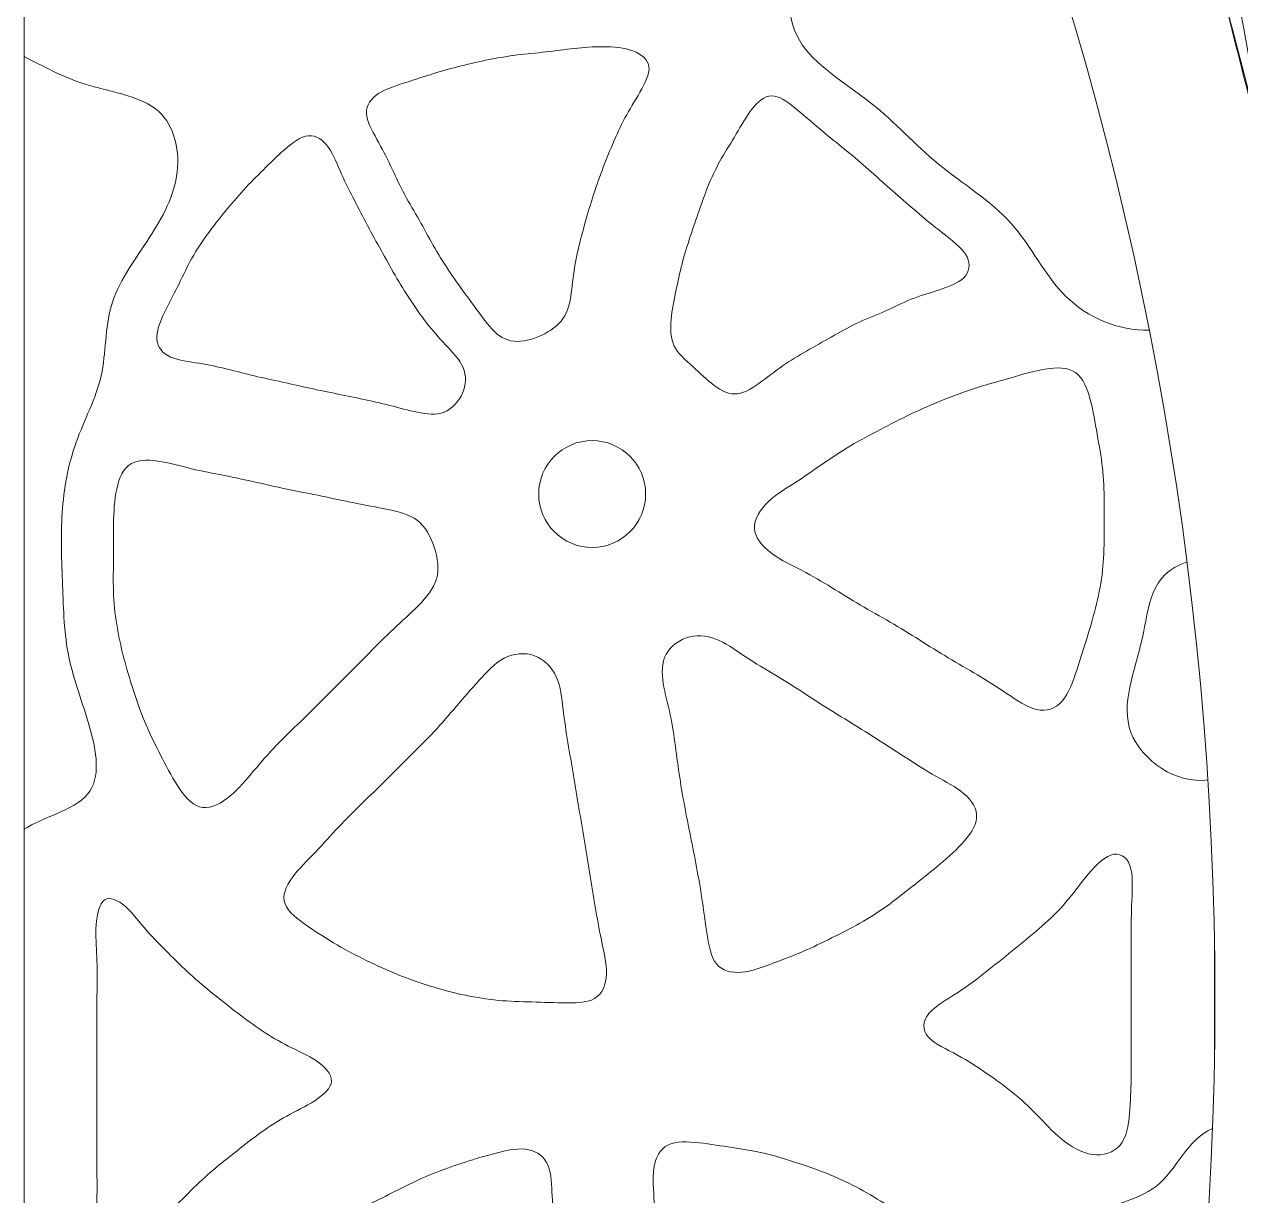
# Model space of a CAD drawing. Header units: inches. Extents: x 36 to 79.2, y 17.3 to 55.9.
# Drawn here: x 36.25 to 43.84, y 31.97 to 39.29 of the extents above; entities that cross this region are included whole.
import ezdxf

# ---------------------------------------------------------------- set-up
doc = ezdxf.new("R2010")
doc.units = ezdxf.units.IN
for name, color, linetype, lineweight in [('01_ORIGINAL_CAD', 7, 'CONTINUOUS', 20), ('04_APPROVED_PERIMETER', 7, 'CONTINUOUS', 15), ('10_EXTENSION_MASSES', 7, 'CONTINUOUS', 15), ('11_NODAL_COURTS', 7, 'CONTINUOUS', 15), ('15_NEIGHBOURHOOD_CIRCULATION', 7, 'CONTINUOUS', 13)]:
    doc.layers.add(name, color=color, linetype=linetype, lineweight=lineweight)

msp = doc.modelspace()

# ---------------------------------------------------------------- linework, layer by layer
at = {"layer": '01_ORIGINAL_CAD'}
msp.add_line((36.2477, 17.9065), (36.2477, 55.9005), dxfattribs=at)
msp.add_lwpolyline([(44.2832, 37.0838, 0.090917), (40.9305, 45.9685, -0.652582), (40.9305, 49.0108, -0.158741), (45.0035, 48.4251, -0.098355), (47.824, 46.2028), (47.7547, 46.078)], format="xyb", dxfattribs=at)
msp.add_arc((22.064, 33.1953), 21.6191, 354.05829, 36.03187, dxfattribs=at)
at = {"layer": '04_APPROVED_PERIMETER'}
msp.add_open_spline([(45.0928, 36.267), (45.0265, 36.2437), (44.9065, 36.2278), (44.8182, 36.2563), (44.7299, 36.2848), (44.6731, 36.3576), (44.616, 36.4321), (44.5588, 36.5067), (44.5012, 36.5831), (44.455, 36.6646), (44.4087, 36.7461), (44.3738, 36.8327), (44.3422, 36.9211), (44.3105, 37.0094), (44.282, 37.0993), (44.2602, 37.1908), (44.2385, 37.2822), (44.2234, 37.375), (44.2055, 37.4673), (44.1876, 37.5596), (44.1668, 37.6514), (44.1475, 37.7434), (44.1281, 37.8354), (44.1102, 37.9277), (44.0917, 38.0199), (44.0732, 38.1121), (44.0541, 38.2042), (44.0325, 38.2957), (44.0109, 38.3871), (43.9868, 38.478), (43.9635, 38.5691), (43.9403, 38.6603), (43.9178, 38.7516), (43.8948, 38.8427), (43.8717, 38.9339), (43.8481, 39.0248), (43.8253, 39.1161), (43.8025, 39.2073), (43.7805, 39.2989), (43.7557, 39.3895), (43.7309, 39.4801), (43.7033, 39.5698), (43.6753, 39.6597), (43.6474, 39.7495), (43.6191, 39.8396), (43.5921, 39.9295), (43.5651, 40.0194), (43.5394, 40.1092), (43.5112, 40.1991), (43.483, 40.2891), (43.4524, 40.3793), (43.4254, 40.469), (43.3983, 40.5587), (43.3749, 40.6478), (43.3668, 40.7407), (43.3588, 40.8335), (43.3662, 40.9301), (43.3812, 41.0231), (43.3961, 41.1161), (43.4186, 41.2055), (43.4415, 41.2962), (43.4644, 41.3868), (43.4876, 41.4787), (43.5216, 41.5669), (43.5555, 41.655), (43.6001, 41.7394), (43.6436, 41.8211), (43.6871, 41.9027), (43.7296, 41.9816), (43.7792, 42.0642), (43.8287, 42.1468), (43.8853, 42.2331), (43.9286, 42.3145), (43.9719, 42.3958), (44.0019, 42.4722), (43.9527, 42.5209), (43.9034, 42.5695), (43.7749, 42.5905), (43.6776, 42.6232), (43.5803, 42.6558), (43.5141, 42.7002), (43.4348, 42.744), (43.3556, 42.7878), (43.2632, 42.8311), (43.1805, 42.8791), (43.0979, 42.9272), (43.0249, 42.98), (42.9522, 43.038), (42.8795, 43.0961), (42.8071, 43.1592), (42.7346, 43.2199), (42.662, 43.2806), (42.5892, 43.3387), (42.5165, 43.3978), (42.4437, 43.4569), (42.371, 43.517), (42.3065, 43.585), (42.2419, 43.653), (42.1855, 43.7289), (42.1309, 43.8055), (42.0764, 43.8821), (42.0238, 43.9593), (41.9784, 44.0413), (41.933, 44.1233), (41.8948, 44.2101), (41.8527, 44.2943), (41.8107, 44.3786), (41.7648, 44.4603), (41.7216, 44.5437), (41.6783, 44.6272), (41.6377, 44.7124), (41.5945, 44.7958), (41.5512, 44.8793), (41.5054, 44.9609), (41.4594, 45.0431), (41.4134, 45.1252), (41.3673, 45.2078), (41.32, 45.2888), (41.2727, 45.3698), (41.2242, 45.4493), (41.1784, 45.5318), (41.1326, 45.6144), (41.0896, 45.7), (41.0422, 45.7809), (40.9949, 45.8617), (40.9432, 45.9378), (40.8734, 45.9957), (40.8037, 46.0536), (40.7158, 46.0934), (40.6369, 46.146), (40.5581, 46.1986), (40.4881, 46.264), (40.4239, 46.332), (40.3598, 46.4001), (40.3014, 46.4708), (40.2468, 46.5468), (40.1923, 46.6228), (40.1416, 46.7042), (40.0995, 46.7885), (40.0573, 46.8728), (40.0238, 46.9602), (40.003, 47.0509), (39.9821, 47.1416), (39.974, 47.2358), (39.9621, 47.3299), (39.9502, 47.4241), (39.9346, 47.5183), (39.9414, 47.6105), (39.9482, 47.7028), (39.9773, 47.7931), (40.0014, 47.8851), (40.0256, 47.9771), (40.0448, 48.0707), (40.0845, 48.1542), (40.1241, 48.2377), (40.1842, 48.311), (40.2482, 48.3804), (40.3122, 48.4498), (40.3802, 48.5154), (40.4517, 48.5759), (40.5232, 48.6364), (40.5983, 48.6918), (40.6774, 48.7422), (40.7565, 48.7927), (40.8397, 48.8381), (40.9262, 48.8745), (41.0127, 48.9108), (41.1025, 48.9382), (41.1929, 48.9633), (41.2833, 48.9885), (41.3743, 49.0115), (41.4667, 49.0289), (41.5591, 49.0463), (41.6528, 49.0581), (41.746, 49.0697), (41.8393, 49.0813), (41.9321, 49.0927), (42.0258, 49.0967), (42.1196, 49.1008), (42.2143, 49.0975), (42.3084, 49.0954), (42.4025, 49.0932), (42.4959, 49.0923), (42.5892, 49.083), (42.6825, 49.0737), (42.7756, 49.0561), (42.8686, 49.0408), (42.9615, 49.0256), (43.0541, 49.0127), (43.1475, 49.0011), (43.2408, 48.9894), (43.3348, 48.9791), (43.4271, 48.962), (43.5194, 48.945), (43.6101, 48.9213), (43.7001, 48.8945), (43.7901, 48.8677), (43.8794, 48.838), (43.9691, 48.8094), (44.0588, 48.7808), (44.1489, 48.7534), (44.2389, 48.7266), (44.3289, 48.6999), (44.4188, 48.6739), (44.5072, 48.6413), (44.5955, 48.6086), (44.6823, 48.5694), (44.7675, 48.5309), (44.8528, 48.4924), (44.9365, 48.4546), (45.0211, 48.4117), (45.1056, 48.3688), (45.191, 48.3207), (45.2688, 48.2711), (45.3466, 48.2215), (45.4169, 48.1704), (45.5058, 48.1264), (45.5947, 48.0823), (45.7022, 48.0453), (45.7379, 47.9752), (45.7735, 47.9052), (45.7373, 47.8021), (45.7364, 47.7065), (45.7354, 47.611), (45.7698, 47.523), (45.8202, 47.4449), (45.8706, 47.3668), (45.9369, 47.2987), (46.0042, 47.2321), (46.0714, 47.1655), (46.1395, 47.1005), (46.2144, 47.0451), (46.2893, 46.9897), (46.371, 46.9438), (46.4528, 46.8963), (46.5346, 46.8489), (46.6164, 46.7999), (46.6965, 46.752), (46.7766, 46.7041), (46.855, 46.6573), (46.9388, 46.6127), (47.0226, 46.568), (47.1117, 46.5254), (47.2022, 46.5053), (47.2927, 46.4853), (47.3845, 46.4876), (47.4749, 46.4701), (47.5653, 46.4525), (47.6542, 46.415), (47.7112, 46.3408), (47.7682, 46.2667), (47.7933, 46.156), (47.7466, 46.1415), (47.6998, 46.127), (47.5814, 46.2088), (47.4894, 46.2646), (47.3975, 46.3204), (47.3322, 46.3502), (47.2539, 46.3916), (47.1756, 46.4329), (47.0843, 46.4858), (46.9997, 46.5329), (46.9152, 46.58), (46.8374, 46.6214), (46.7561, 46.6656), (46.6748, 46.7097), (46.59, 46.7566), (46.5069, 46.8026), (46.4238, 46.8485), (46.3424, 46.8935), (46.2604, 46.9381), (46.1784, 46.9827), (46.0958, 47.0269), (46.0131, 47.0725), (45.9305, 47.1181), (45.8478, 47.1651), (45.7642, 47.2135), (45.6806, 47.2619), (45.5962, 47.3119), (45.5436, 47.2736), (45.4909, 47.2353), (45.47, 47.1089), (45.4384, 47.0109), (45.4069, 46.9129), (45.3647, 46.8435), (45.3281, 46.7606), (45.2916, 46.6778), (45.2606, 46.5815), (45.2254, 46.4923), (45.1903, 46.4031), (45.1509, 46.321), (45.1176, 46.2344), (45.0844, 46.1478), (45.0573, 46.0566), (45.0337, 45.9646), (45.0101, 45.8726), (44.9901, 45.7798), (44.9646, 45.6904), (44.939, 45.6011), (44.9079, 45.5153), (44.8868, 45.4216), (44.8656, 45.3279), (44.8544, 45.2264), (44.8221, 45.1426), (44.7898, 45.0589), (44.7363, 44.9928), (44.7072, 44.9134), (44.6781, 44.834), (44.6734, 44.7411), (44.6602, 44.6462), (44.6471, 44.5513), (44.6255, 44.4542), (44.6153, 44.3628), (44.605, 44.2713), (44.606, 44.1855), (44.5863, 44.0891), (44.5665, 43.9927), (44.5259, 43.8858), (44.5297, 43.8011), (44.5334, 43.7164), (44.5815, 43.6539), (44.5797, 43.5608), (44.5778, 43.4678), (44.526, 43.3443), (44.5606, 43.272), (44.5951, 43.1997), (44.716, 43.1787), (44.7539, 43.1241), (44.7917, 43.0695), (44.7466, 42.9812), (44.7058, 42.8928), (44.665, 42.8043), (44.6286, 42.7157), (44.5874, 42.6314), (44.5461, 42.5471), (44.5001, 42.4671), (44.4479, 42.3892), (44.3958, 42.3112), (44.3375, 42.2353), (44.286, 42.1567), (44.2344, 42.0781), (44.1896, 41.9967), (44.1436, 41.9145), (44.0977, 41.8324), (44.0506, 41.7493), (44.0139, 41.6634), (43.9772, 41.5775), (43.9508, 41.4887), (43.9268, 41.3972), (43.9027, 41.3056), (43.8809, 41.2114), (43.8849, 41.1191), (43.8889, 41.0269), (43.9187, 40.9365), (43.9572, 40.8499), (43.9957, 40.7634), (44.0429, 40.6805), (44.1008, 40.6078), (44.1588, 40.5351), (44.2275, 40.4724), (44.2936, 40.4045), (44.3598, 40.3365), (44.4233, 40.2631), (44.4954, 40.205), (44.5676, 40.1469), (44.6485, 40.1041), (44.7264, 40.0477), (44.8043, 39.9914), (44.8792, 39.9215), (44.935, 39.8546), (44.9909, 39.7876), (45.0277, 39.7236), (45.0942, 39.6878), (45.1608, 39.6521), (45.2571, 39.6446), (45.3311, 39.5928), (45.4052, 39.541), (45.4568, 39.4449), (45.5176, 39.3687), (45.5783, 39.2925), (45.6482, 39.2363), (45.6911, 39.1557), (45.734, 39.0751), (45.75, 38.9702), (45.7892, 38.884), (45.8284, 38.7978), (45.8908, 38.7303), (45.9189, 38.6374), (45.947, 38.5445), (45.9408, 38.4263), (45.8891, 38.3915), (45.8374, 38.3568), (45.7403, 38.4056), (45.6909, 38.4843), (45.6416, 38.5631), (45.64, 38.6717), (45.6074, 38.7612), (45.5748, 38.8506), (45.5112, 38.9208), (45.4528, 38.9946), (45.3945, 39.0683), (45.3414, 39.1457), (45.2771, 39.2136), (45.2128, 39.2815), (45.1372, 39.34), (45.068, 39.4041), (44.9988, 39.4682), (44.936, 39.5379), (44.8626, 39.5961), (44.7892, 39.6543), (44.7053, 39.7011), (44.6286, 39.7554), (44.552, 39.8098), (44.4825, 39.8718), (44.4038, 39.924), (44.3251, 39.9763), (44.2371, 40.0189), (44.1664, 40.079), (44.0956, 40.1392), (44.0421, 40.2169), (43.9711, 40.2846), (43.9001, 40.3523), (43.8117, 40.41), (43.7668, 40.3701), (43.7219, 40.3303), (43.7205, 40.1929), (43.7263, 40.0876), (43.732, 39.9823), (43.7449, 39.909), (43.7607, 39.8212), (43.7766, 39.7334), (43.7954, 39.631), (43.8131, 39.5362), (43.8308, 39.4414), (43.8473, 39.3544), (43.8636, 39.263), (43.8799, 39.1717), (43.896, 39.0761), (43.9156, 38.9835), (43.9352, 38.8909), (43.9582, 38.8013), (43.9808, 38.7104), (44.0034, 38.6194), (44.0256, 38.5272), (44.0481, 38.4357), (44.0705, 38.3442), (44.0933, 38.2536), (44.1156, 38.1623), (44.1379, 38.071), (44.1597, 37.9791), (44.1824, 37.8879), (44.2051, 37.7967), (44.2288, 37.7062), (44.2507, 37.6146), (44.2727, 37.5231), (44.2931, 37.4304), (44.3157, 37.3394), (44.3383, 37.2484), (44.3633, 37.1589), (44.3974, 37.0717), (44.4316, 36.9844), (44.4751, 36.8993), (44.5251, 36.8197), (44.5751, 36.74), (44.6317, 36.6658), (44.6923, 36.5957), (44.7528, 36.5256), (44.8173, 36.4595), (44.9035, 36.4107), (44.9897, 36.3618), (45.0975, 36.33), (45.0928, 36.267)], degree=3, knots=[0, 0, 0, 0, 0.006369, 0.006369, 0.006369, 0.012739, 0.012739, 0.012739, 0.019108, 0.019108, 0.019108, 0.025478, 0.025478, 0.025478, 0.031847, 0.031847, 0.031847, 0.038217, 0.038217, 0.038217, 0.044586, 0.044586, 0.044586, 0.050955, 0.050955, 0.050955, 0.057325, 0.057325, 0.057325, 0.063694, 0.063694, 0.063694, 0.070064, 0.070064, 0.070064, 0.076433, 0.076433, 0.076433, 0.082803, 0.082803, 0.082803, 0.089172, 0.089172, 0.089172, 0.095541, 0.095541, 0.095541, 0.101911, 0.101911, 0.101911, 0.10828, 0.10828, 0.10828, 0.11465, 0.11465, 0.11465, 0.121019, 0.121019, 0.121019, 0.127389, 0.127389, 0.127389, 0.133758, 0.133758, 0.133758, 0.140127, 0.140127, 0.140127, 0.146497, 0.146497, 0.146497, 0.152866, 0.152866, 0.152866, 0.159236, 0.159236, 0.159236, 0.165605, 0.165605, 0.165605, 0.171975, 0.171975, 0.171975, 0.178344, 0.178344, 0.178344, 0.184713, 0.184713, 0.184713, 0.191083, 0.191083, 0.191083, 0.197452, 0.197452, 0.197452, 0.203822, 0.203822, 0.203822, 0.210191, 0.210191, 0.210191, 0.216561, 0.216561, 0.216561, 0.22293, 0.22293, 0.22293, 0.229299, 0.229299, 0.229299, 0.235669, 0.235669, 0.235669, 0.242038, 0.242038, 0.242038, 0.248408, 0.248408, 0.248408, 0.254777, 0.254777, 0.254777, 0.261146, 0.261146, 0.261146, 0.267516, 0.267516, 0.267516, 0.273885, 0.273885, 0.273885, 0.280255, 0.280255, 0.280255, 0.286624, 0.286624, 0.286624, 0.292994, 0.292994, 0.292994, 0.299363, 0.299363, 0.299363, 0.305732, 0.305732, 0.305732, 0.312102, 0.312102, 0.312102, 0.318471, 0.318471, 0.318471, 0.324841, 0.324841, 0.324841, 0.33121, 0.33121, 0.33121, 0.33758, 0.33758, 0.33758, 0.343949, 0.343949, 0.343949, 0.350318, 0.350318, 0.350318, 0.356688, 0.356688, 0.356688, 0.363057, 0.363057, 0.363057, 0.369427, 0.369427, 0.369427, 0.375796, 0.375796, 0.375796, 0.382166, 0.382166, 0.382166, 0.388535, 0.388535, 0.388535, 0.394904, 0.394904, 0.394904, 0.401274, 0.401274, 0.401274, 0.407643, 0.407643, 0.407643, 0.414013, 0.414013, 0.414013, 0.420382, 0.420382, 0.420382, 0.426752, 0.426752, 0.426752, 0.433121, 0.433121, 0.433121, 0.43949, 0.43949, 0.43949, 0.44586, 0.44586, 0.44586, 0.452229, 0.452229, 0.452229, 0.458599, 0.458599, 0.458599, 0.464968, 0.464968, 0.464968, 0.471338, 0.471338, 0.471338, 0.477707, 0.477707, 0.477707, 0.484076, 0.484076, 0.484076, 0.490446, 0.490446, 0.490446, 0.496815, 0.496815, 0.496815, 0.503185, 0.503185, 0.503185, 0.509554, 0.509554, 0.509554, 0.515924, 0.515924, 0.515924, 0.522293, 0.522293, 0.522293, 0.528662, 0.528662, 0.528662, 0.535032, 0.535032, 0.535032, 0.541401, 0.541401, 0.541401, 0.547771, 0.547771, 0.547771, 0.55414, 0.55414, 0.55414, 0.56051, 0.56051, 0.56051, 0.566879, 0.566879, 0.566879, 0.573248, 0.573248, 0.573248, 0.579618, 0.579618, 0.579618, 0.585987, 0.585987, 0.585987, 0.592357, 0.592357, 0.592357, 0.598726, 0.598726, 0.598726, 0.605096, 0.605096, 0.605096, 0.611465, 0.611465, 0.611465, 0.617834, 0.617834, 0.617834, 0.624204, 0.624204, 0.624204, 0.630573, 0.630573, 0.630573, 0.636943, 0.636943, 0.636943, 0.643312, 0.643312, 0.643312, 0.649682, 0.649682, 0.649682, 0.656051, 0.656051, 0.656051, 0.66242, 0.66242, 0.66242, 0.66879, 0.66879, 0.66879, 0.675159, 0.675159, 0.675159, 0.681529, 0.681529, 0.681529, 0.687898, 0.687898, 0.687898, 0.694268, 0.694268, 0.694268, 0.700637, 0.700637, 0.700637, 0.707006, 0.707006, 0.707006, 0.713376, 0.713376, 0.713376, 0.719745, 0.719745, 0.719745, 0.726115, 0.726115, 0.726115, 0.732484, 0.732484, 0.732484, 0.738854, 0.738854, 0.738854, 0.745223, 0.745223, 0.745223, 0.751592, 0.751592, 0.751592, 0.757962, 0.757962, 0.757962, 0.764331, 0.764331, 0.764331, 0.770701, 0.770701, 0.770701, 0.77707, 0.77707, 0.77707, 0.783439, 0.783439, 0.783439, 0.789809, 0.789809, 0.789809, 0.796178, 0.796178, 0.796178, 0.802548, 0.802548, 0.802548, 0.808917, 0.808917, 0.808917, 0.815287, 0.815287, 0.815287, 0.821656, 0.821656, 0.821656, 0.828025, 0.828025, 0.828025, 0.834395, 0.834395, 0.834395, 0.840764, 0.840764, 0.840764, 0.847134, 0.847134, 0.847134, 0.853503, 0.853503, 0.853503, 0.859873, 0.859873, 0.859873, 0.866242, 0.866242, 0.866242, 0.872611, 0.872611, 0.872611, 0.878981, 0.878981, 0.878981, 0.88535, 0.88535, 0.88535, 0.89172, 0.89172, 0.89172, 0.898089, 0.898089, 0.898089, 0.904459, 0.904459, 0.904459, 0.910828, 0.910828, 0.910828, 0.917197, 0.917197, 0.917197, 0.923567, 0.923567, 0.923567, 0.929936, 0.929936, 0.929936, 0.936306, 0.936306, 0.936306, 0.942675, 0.942675, 0.942675, 0.949045, 0.949045, 0.949045, 0.955414, 0.955414, 0.955414, 0.961783, 0.961783, 0.961783, 0.968153, 0.968153, 0.968153, 0.974522, 0.974522, 0.974522, 0.980892, 0.980892, 0.980892, 0.987261, 0.987261, 0.987261, 0.993631, 0.993631, 0.993631, 1, 1, 1, 1], dxfattribs=at)
at = {"layer": '10_EXTENSION_MASSES'}
for points, knots in [([(38.5355, 38.4081), (38.5093, 38.4626), (38.4807, 38.5172), (38.4499, 38.5733), (38.4191, 38.6294), (38.3862, 38.687), (38.3847, 38.7367), (38.3832, 38.7865), (38.4132, 38.8284), (38.4599, 38.8591), (38.5065, 38.8898), (38.5698, 38.9093), (38.6297, 38.9285), (38.6895, 38.9476), (38.7459, 38.9666), (38.8029, 38.984), (38.8599, 39.0015), (38.9174, 39.0174), (38.9754, 39.0321), (39.0333, 39.0467), (39.0916, 39.0599), (39.1501, 39.0716), (39.2086, 39.0833), (39.2673, 39.0933), (39.3266, 39.1007), (39.3859, 39.1081), (39.4458, 39.1128), (39.5052, 39.1195), (39.5645, 39.1262), (39.6233, 39.1348), (39.6823, 39.1414), (39.7414, 39.148), (39.8006, 39.1526), (39.8638, 39.152), (39.9271, 39.1515), (39.9943, 39.1458), (40.0484, 39.126), (40.1024, 39.1061), (40.1433, 39.0721), (40.1486, 39.0264), (40.154, 38.9806), (40.1239, 38.9232), (40.0922, 38.8681), (40.0605, 38.8131), (40.0273, 38.7604), (39.9987, 38.707), (39.97, 38.6536), (39.946, 38.5994), (39.9227, 38.5447), (39.8993, 38.49), (39.8765, 38.4347), (39.8554, 38.3783), (39.8342, 38.3219), (39.8146, 38.2645), (39.7963, 38.2069), (39.778, 38.1493), (39.761, 38.0915), (39.745, 38.0339), (39.7289, 37.9763), (39.7138, 37.9189), (39.7013, 37.8607), (39.6888, 37.8025), (39.6789, 37.7435), (39.6717, 37.6827), (39.6645, 37.6218), (39.6601, 37.5592), (39.6403, 37.5077), (39.6206, 37.4561), (39.5855, 37.4158), (39.5365, 37.3823), (39.4874, 37.3489), (39.4243, 37.3223), (39.3674, 37.3139), (39.3105, 37.3056), (39.2599, 37.3155), (39.2156, 37.3465), (39.1712, 37.3776), (39.1332, 37.4299), (39.096, 37.4802), (39.0589, 37.5305), (39.0226, 37.5788), (38.9871, 37.6276), (38.9516, 37.6763), (38.9168, 37.7256), (38.884, 37.776), (38.8511, 37.8265), (38.8202, 37.8782), (38.7906, 37.9308), (38.7609, 37.9835), (38.7326, 38.037), (38.7026, 38.0895), (38.6726, 38.1419), (38.641, 38.1933), (38.6133, 38.2462), (38.5856, 38.2991), (38.5618, 38.3536), (38.5355, 38.4081)], [0, 0, 0, 0, 0.03125, 0.03125, 0.03125, 0.0625, 0.0625, 0.0625, 0.09375, 0.09375, 0.09375, 0.125, 0.125, 0.125, 0.15625, 0.15625, 0.15625, 0.1875, 0.1875, 0.1875, 0.21875, 0.21875, 0.21875, 0.25, 0.25, 0.25, 0.28125, 0.28125, 0.28125, 0.3125, 0.3125, 0.3125, 0.34375, 0.34375, 0.34375, 0.375, 0.375, 0.375, 0.40625, 0.40625, 0.40625, 0.4375, 0.4375, 0.4375, 0.46875, 0.46875, 0.46875, 0.5, 0.5, 0.5, 0.53125, 0.53125, 0.53125, 0.5625, 0.5625, 0.5625, 0.59375, 0.59375, 0.59375, 0.625, 0.625, 0.625, 0.65625, 0.65625, 0.65625, 0.6875, 0.6875, 0.6875, 0.71875, 0.71875, 0.71875, 0.75, 0.75, 0.75, 0.78125, 0.78125, 0.78125, 0.8125, 0.8125, 0.8125, 0.84375, 0.84375, 0.84375, 0.875, 0.875, 0.875, 0.90625, 0.90625, 0.90625, 0.9375, 0.9375, 0.9375, 0.96875, 0.96875, 0.96875, 1, 1, 1, 1]), ([(40.3067, 37.2813), (40.2834, 37.3293), (40.2814, 37.3889), (40.2868, 37.4483), (40.2921, 37.5078), (40.3048, 37.567), (40.317, 37.625), (40.3292, 37.6829), (40.3409, 37.7397), (40.3555, 37.7963), (40.3702, 37.853), (40.3879, 37.9096), (40.4064, 37.9659), (40.425, 38.0222), (40.4443, 38.0783), (40.4637, 38.134), (40.4831, 38.1896), (40.5025, 38.2448), (40.5252, 38.2987), (40.548, 38.3526), (40.574, 38.4052), (40.6027, 38.4557), (40.6314, 38.5063), (40.6628, 38.5548), (40.6939, 38.6072), (40.7249, 38.6597), (40.7557, 38.716), (40.7917, 38.7623), (40.8278, 38.8085), (40.8691, 38.8446), (40.9149, 38.8449), (40.9607, 38.8451), (41.0108, 38.8094), (41.0587, 38.771), (41.1065, 38.7326), (41.1522, 38.6914), (41.1977, 38.6527), (41.2432, 38.6141), (41.2886, 38.578), (41.3341, 38.5413), (41.3797, 38.5046), (41.4253, 38.4672), (41.47, 38.4286), (41.5147, 38.3899), (41.5585, 38.3501), (41.6028, 38.3108), (41.6471, 38.2716), (41.692, 38.233), (41.7362, 38.1943), (41.7805, 38.1555), (41.8241, 38.1166), (41.8693, 38.0791), (41.9145, 38.0417), (41.9613, 38.0056), (42.0109, 37.9662), (42.0605, 37.9268), (42.1129, 37.884), (42.1353, 37.8385), (42.1578, 37.793), (42.1502, 37.7448), (42.1151, 37.7093), (42.0799, 37.6738), (42.0172, 37.651), (41.9574, 37.6316), (41.8976, 37.6122), (41.8409, 37.5961), (41.7865, 37.5744), (41.7321, 37.5526), (41.68, 37.5253), (41.6261, 37.5014), (41.5721, 37.4775), (41.5162, 37.457), (41.4626, 37.4322), (41.4091, 37.4074), (41.358, 37.3783), (41.3065, 37.3492), (41.2551, 37.3201), (41.2034, 37.291), (41.1521, 37.262), (41.1009, 37.2329), (41.0501, 37.2039), (41.0009, 37.1703), (40.9516, 37.1368), (40.904, 37.0988), (40.8537, 37.062), (40.8035, 37.0251), (40.7506, 36.9895), (40.7004, 36.9836), (40.6503, 36.9777), (40.6028, 37.0015), (40.5565, 37.036), (40.5101, 37.0705), (40.4648, 37.1156), (40.4198, 37.1563), (40.3748, 37.197), (40.33, 37.2333), (40.3067, 37.2813)], [0, 0, 0, 0, 0.03125, 0.03125, 0.03125, 0.0625, 0.0625, 0.0625, 0.09375, 0.09375, 0.09375, 0.125, 0.125, 0.125, 0.15625, 0.15625, 0.15625, 0.1875, 0.1875, 0.1875, 0.21875, 0.21875, 0.21875, 0.25, 0.25, 0.25, 0.28125, 0.28125, 0.28125, 0.3125, 0.3125, 0.3125, 0.34375, 0.34375, 0.34375, 0.375, 0.375, 0.375, 0.40625, 0.40625, 0.40625, 0.4375, 0.4375, 0.4375, 0.46875, 0.46875, 0.46875, 0.5, 0.5, 0.5, 0.53125, 0.53125, 0.53125, 0.5625, 0.5625, 0.5625, 0.59375, 0.59375, 0.59375, 0.625, 0.625, 0.625, 0.65625, 0.65625, 0.65625, 0.6875, 0.6875, 0.6875, 0.71875, 0.71875, 0.71875, 0.75, 0.75, 0.75, 0.78125, 0.78125, 0.78125, 0.8125, 0.8125, 0.8125, 0.84375, 0.84375, 0.84375, 0.875, 0.875, 0.875, 0.90625, 0.90625, 0.90625, 0.9375, 0.9375, 0.9375, 0.96875, 0.96875, 0.96875, 1, 1, 1, 1]), ([(37.1433, 37.2225), (37.0981, 37.248), (37.0735, 37.2902), (37.0751, 37.3412), (37.0766, 37.3923), (37.1041, 37.4523), (37.1319, 37.5088), (37.1596, 37.5653), (37.1875, 37.6182), (37.214, 37.6717), (37.2405, 37.7252), (37.2655, 37.7793), (37.2946, 37.8314), (37.3238, 37.8835), (37.3571, 37.9335), (37.3922, 37.9819), (37.4274, 38.0302), (37.4644, 38.0769), (37.5022, 38.1232), (37.54, 38.1695), (37.5785, 38.2153), (37.6182, 38.2585), (37.6579, 38.3017), (37.6988, 38.3421), (37.741, 38.3839), (37.7832, 38.4258), (37.8268, 38.469), (37.8746, 38.5105), (37.9224, 38.552), (37.9745, 38.5917), (38.0225, 38.596), (38.0706, 38.6003), (38.1146, 38.5691), (38.1479, 38.5222), (38.1811, 38.4752), (38.2036, 38.4126), (38.2287, 38.3553), (38.2538, 38.298), (38.2816, 38.246), (38.3087, 38.1934), (38.3358, 38.1409), (38.3624, 38.0878), (38.3904, 38.0356), (38.4183, 37.9833), (38.4477, 37.9319), (38.4765, 37.8801), (38.5053, 37.8283), (38.5335, 37.776), (38.5633, 37.7244), (38.5931, 37.6729), (38.6244, 37.6219), (38.6571, 37.572), (38.6898, 37.5221), (38.7238, 37.4733), (38.7603, 37.4264), (38.7969, 37.3796), (38.8359, 37.3348), (38.8782, 37.2898), (38.9204, 37.2447), (38.9658, 37.1995), (38.9874, 37.1483), (39.0091, 37.0971), (39.007, 37.0401), (38.9845, 36.9881), (38.962, 36.9362), (38.9191, 36.8894), (38.8691, 36.8694), (38.819, 36.8494), (38.7619, 36.8562), (38.7039, 36.8681), (38.6459, 36.8799), (38.587, 36.8967), (38.529, 36.9115), (38.471, 36.9262), (38.4139, 36.9389), (38.3564, 36.9511), (38.2989, 36.9633), (38.241, 36.975), (38.1832, 36.9869), (38.1253, 36.9987), (38.0675, 37.0107), (38.0098, 37.0233), (37.9521, 37.036), (37.8946, 37.0494), (37.8369, 37.0621), (37.7792, 37.0748), (37.7212, 37.0868), (37.664, 37.1006), (37.6067, 37.1144), (37.5501, 37.13), (37.493, 37.1434), (37.4358, 37.1568), (37.3782, 37.168), (37.3163, 37.178), (37.2545, 37.1881), (37.1886, 37.197), (37.1433, 37.2225)], [0, 0, 0, 0, 0.03125, 0.03125, 0.03125, 0.0625, 0.0625, 0.0625, 0.09375, 0.09375, 0.09375, 0.125, 0.125, 0.125, 0.15625, 0.15625, 0.15625, 0.1875, 0.1875, 0.1875, 0.21875, 0.21875, 0.21875, 0.25, 0.25, 0.25, 0.28125, 0.28125, 0.28125, 0.3125, 0.3125, 0.3125, 0.34375, 0.34375, 0.34375, 0.375, 0.375, 0.375, 0.40625, 0.40625, 0.40625, 0.4375, 0.4375, 0.4375, 0.46875, 0.46875, 0.46875, 0.5, 0.5, 0.5, 0.53125, 0.53125, 0.53125, 0.5625, 0.5625, 0.5625, 0.59375, 0.59375, 0.59375, 0.625, 0.625, 0.625, 0.65625, 0.65625, 0.65625, 0.6875, 0.6875, 0.6875, 0.71875, 0.71875, 0.71875, 0.75, 0.75, 0.75, 0.78125, 0.78125, 0.78125, 0.8125, 0.8125, 0.8125, 0.84375, 0.84375, 0.84375, 0.875, 0.875, 0.875, 0.90625, 0.90625, 0.90625, 0.9375, 0.9375, 0.9375, 0.96875, 0.96875, 0.96875, 1, 1, 1, 1]), ([(40.9138, 35.9877), (40.8564, 36.0306), (40.8107, 36.0846), (40.8073, 36.1423), (40.8038, 36.2), (40.8426, 36.2614), (40.8954, 36.3111), (40.9482, 36.3608), (41.0149, 36.3989), (41.0765, 36.4387), (41.138, 36.4785), (41.1943, 36.5201), (41.2523, 36.5597), (41.3103, 36.5993), (41.37, 36.637), (41.4311, 36.6725), (41.4922, 36.7079), (41.5548, 36.7413), (41.618, 36.7741), (41.6813, 36.8069), (41.7453, 36.839), (41.8101, 36.8693), (41.8748, 36.8995), (41.9404, 36.9277), (42.0066, 36.9539), (42.0727, 36.98), (42.1394, 37.004), (42.2066, 37.0251), (42.2739, 37.0462), (42.3417, 37.0644), (42.4114, 37.0846), (42.4811, 37.1049), (42.5529, 37.1273), (42.6236, 37.1386), (42.6943, 37.15), (42.7641, 37.1503), (42.812, 37.1169), (42.8599, 37.0835), (42.8859, 37.0164), (42.9047, 36.9461), (42.9236, 36.8759), (42.9352, 36.8025), (42.9475, 36.7317), (42.9598, 36.6608), (42.9728, 36.5925), (42.9805, 36.5227), (42.9882, 36.4529), (42.9905, 36.3816), (42.9917, 36.3097), (42.9928, 36.2378), (42.9926, 36.1654), (42.9916, 36.0935), (42.9907, 36.0216), (42.9889, 35.9502), (42.9813, 35.8798), (42.9736, 35.8094), (42.96, 35.74), (42.9434, 35.6714), (42.9269, 35.6028), (42.9075, 35.5351), (42.8869, 35.467), (42.8663, 35.3989), (42.8446, 35.3305), (42.8205, 35.2582), (42.7963, 35.186), (42.7698, 35.11), (42.7282, 35.063), (42.6866, 35.016), (42.63, 34.998), (42.5695, 35.0118), (42.5089, 35.0256), (42.4445, 35.0711), (42.3824, 35.1127), (42.3202, 35.1542), (42.2603, 35.1917), (42.1999, 35.2277), (42.1395, 35.2638), (42.0786, 35.2983), (42.0181, 35.3346), (41.9576, 35.3708), (41.8976, 35.4088), (41.8372, 35.4466), (41.7768, 35.4843), (41.7161, 35.5218), (41.6547, 35.5577), (41.5932, 35.5936), (41.5311, 35.6279), (41.4702, 35.6639), (41.4092, 35.6998), (41.3495, 35.7373), (41.2895, 35.7738), (41.2296, 35.8103), (41.1696, 35.8457), (41.105, 35.8793), (41.0404, 35.913), (40.9712, 35.9448), (40.9138, 35.9877)], [0, 0, 0, 0, 0.03125, 0.03125, 0.03125, 0.0625, 0.0625, 0.0625, 0.09375, 0.09375, 0.09375, 0.125, 0.125, 0.125, 0.15625, 0.15625, 0.15625, 0.1875, 0.1875, 0.1875, 0.21875, 0.21875, 0.21875, 0.25, 0.25, 0.25, 0.28125, 0.28125, 0.28125, 0.3125, 0.3125, 0.3125, 0.34375, 0.34375, 0.34375, 0.375, 0.375, 0.375, 0.40625, 0.40625, 0.40625, 0.4375, 0.4375, 0.4375, 0.46875, 0.46875, 0.46875, 0.5, 0.5, 0.5, 0.53125, 0.53125, 0.53125, 0.5625, 0.5625, 0.5625, 0.59375, 0.59375, 0.59375, 0.625, 0.625, 0.625, 0.65625, 0.65625, 0.65625, 0.6875, 0.6875, 0.6875, 0.71875, 0.71875, 0.71875, 0.75, 0.75, 0.75, 0.78125, 0.78125, 0.78125, 0.8125, 0.8125, 0.8125, 0.84375, 0.84375, 0.84375, 0.875, 0.875, 0.875, 0.90625, 0.90625, 0.90625, 0.9375, 0.9375, 0.9375, 0.96875, 0.96875, 0.96875, 1, 1, 1, 1]), ([(36.8289, 35.5169), (36.8169, 35.5853), (36.8086, 35.6545), (36.8053, 35.7246), (36.802, 35.7946), (36.8038, 35.8654), (36.8043, 35.9357), (36.8048, 36.006), (36.8041, 36.0757), (36.8048, 36.1472), (36.8054, 36.2187), (36.8074, 36.2919), (36.8195, 36.3626), (36.8316, 36.4332), (36.8539, 36.5011), (36.899, 36.5362), (36.9442, 36.5712), (37.0122, 36.5734), (37.0818, 36.5638), (37.1513, 36.5542), (37.2224, 36.5327), (37.2915, 36.516), (37.3606, 36.4992), (37.4278, 36.4871), (37.4952, 36.4738), (37.5627, 36.4604), (37.6304, 36.4456), (37.6981, 36.4305), (37.7658, 36.4154), (37.8335, 36.3999), (37.9015, 36.3857), (37.9694, 36.3715), (38.0375, 36.3587), (38.1052, 36.3447), (38.1728, 36.3308), (38.24, 36.3158), (38.3085, 36.3021), (38.377, 36.2884), (38.4468, 36.276), (38.5155, 36.2618), (38.5843, 36.2477), (38.6521, 36.2318), (38.7026, 36.1928), (38.7532, 36.1538), (38.7864, 36.0918), (38.808, 36.0255), (38.8295, 35.9592), (38.8394, 35.8885), (38.8218, 35.8268), (38.8041, 35.765), (38.7589, 35.7121), (38.709, 35.6616), (38.6591, 35.6111), (38.6045, 35.563), (38.5527, 35.5139), (38.5009, 35.4649), (38.452, 35.4148), (38.4025, 35.3649), (38.353, 35.315), (38.303, 35.2651), (38.2531, 35.2153), (38.2031, 35.1655), (38.1531, 35.1157), (38.1031, 35.0659), (38.0531, 35.0161), (38.0031, 34.9662), (37.9525, 34.9169), (37.9019, 34.8676), (37.8508, 34.8188), (37.8031, 34.768), (37.7555, 34.7171), (37.7112, 34.6643), (37.6645, 34.6091), (37.6178, 34.554), (37.5686, 34.4965), (37.5131, 34.4552), (37.4577, 34.4138), (37.3958, 34.3885), (37.3421, 34.4041), (37.2884, 34.4196), (37.2428, 34.4761), (37.2035, 34.537), (37.1642, 34.5978), (37.1314, 34.6631), (37.0991, 34.7264), (37.0668, 34.7897), (37.035, 34.8511), (37.0077, 34.915), (36.9803, 34.9788), (36.9574, 35.0451), (36.9355, 35.1119), (36.9136, 35.1787), (36.8928, 35.2459), (36.8747, 35.3134), (36.8565, 35.3808), (36.8409, 35.4485), (36.8289, 35.5169)], [0, 0, 0, 0, 0.03125, 0.03125, 0.03125, 0.0625, 0.0625, 0.0625, 0.09375, 0.09375, 0.09375, 0.125, 0.125, 0.125, 0.15625, 0.15625, 0.15625, 0.1875, 0.1875, 0.1875, 0.21875, 0.21875, 0.21875, 0.25, 0.25, 0.25, 0.28125, 0.28125, 0.28125, 0.3125, 0.3125, 0.3125, 0.34375, 0.34375, 0.34375, 0.375, 0.375, 0.375, 0.40625, 0.40625, 0.40625, 0.4375, 0.4375, 0.4375, 0.46875, 0.46875, 0.46875, 0.5, 0.5, 0.5, 0.53125, 0.53125, 0.53125, 0.5625, 0.5625, 0.5625, 0.59375, 0.59375, 0.59375, 0.625, 0.625, 0.625, 0.65625, 0.65625, 0.65625, 0.6875, 0.6875, 0.6875, 0.71875, 0.71875, 0.71875, 0.75, 0.75, 0.75, 0.78125, 0.78125, 0.78125, 0.8125, 0.8125, 0.8125, 0.84375, 0.84375, 0.84375, 0.875, 0.875, 0.875, 0.90625, 0.90625, 0.90625, 0.9375, 0.9375, 0.9375, 0.96875, 0.96875, 0.96875, 1, 1, 1, 1]), ([(40.2383, 35.1752), (40.2281, 35.2403), (40.2271, 35.3039), (40.256, 35.3566), (40.2849, 35.4094), (40.3437, 35.4514), (40.4046, 35.4664), (40.4654, 35.4815), (40.5284, 35.4697), (40.5878, 35.4427), (40.6473, 35.4157), (40.7031, 35.3734), (40.7595, 35.3358), (40.8158, 35.2983), (40.8726, 35.2655), (40.929, 35.2317), (40.9854, 35.198), (41.0415, 35.1632), (41.0973, 35.1273), (41.1531, 35.0914), (41.2086, 35.0544), (41.2649, 35.0188), (41.3211, 34.9832), (41.3781, 34.9491), (41.4347, 34.9141), (41.4912, 34.8791), (41.5473, 34.8432), (41.6032, 34.8075), (41.6591, 34.7718), (41.7148, 34.7363), (41.77, 34.7005), (41.8253, 34.6648), (41.8801, 34.6289), (41.9403, 34.5948), (42.0004, 34.5607), (42.0658, 34.5284), (42.1156, 34.4858), (42.1653, 34.4433), (42.1994, 34.3906), (42.1952, 34.3356), (42.1909, 34.2805), (42.1483, 34.2231), (42.1008, 34.1715), (42.0532, 34.1199), (42.0006, 34.0741), (41.9485, 34.031), (41.8964, 33.9878), (41.8448, 33.9472), (41.7927, 33.9059), (41.7407, 33.8647), (41.6882, 33.8226), (41.6341, 33.7837), (41.58, 33.7448), (41.5242, 33.7091), (41.4665, 33.6763), (41.4088, 33.6436), (41.3492, 33.6139), (41.2896, 33.5845), (41.23, 33.555), (41.1704, 33.5257), (41.1099, 33.4996), (41.0494, 33.4735), (40.988, 33.4505), (40.9229, 33.4261), (40.8578, 33.4017), (40.7889, 33.3759), (40.7261, 33.3702), (40.6632, 33.3646), (40.6063, 33.379), (40.5711, 33.4219), (40.536, 33.4649), (40.5225, 33.5364), (40.5117, 33.6056), (40.5009, 33.6747), (40.4927, 33.7415), (40.483, 33.8071), (40.4734, 33.8727), (40.4622, 33.9369), (40.4504, 34.0016), (40.4386, 34.0662), (40.4261, 34.1312), (40.4132, 34.196), (40.4003, 34.2609), (40.387, 34.3257), (40.3747, 34.3906), (40.3623, 34.4556), (40.351, 34.5207), (40.341, 34.5861), (40.331, 34.6514), (40.3224, 34.717), (40.3137, 34.7822), (40.305, 34.8474), (40.2961, 34.9124), (40.282, 34.978), (40.2679, 35.0437), (40.2485, 35.1102), (40.2383, 35.1752)], [0, 0, 0, 0, 0.03125, 0.03125, 0.03125, 0.0625, 0.0625, 0.0625, 0.09375, 0.09375, 0.09375, 0.125, 0.125, 0.125, 0.15625, 0.15625, 0.15625, 0.1875, 0.1875, 0.1875, 0.21875, 0.21875, 0.21875, 0.25, 0.25, 0.25, 0.28125, 0.28125, 0.28125, 0.3125, 0.3125, 0.3125, 0.34375, 0.34375, 0.34375, 0.375, 0.375, 0.375, 0.40625, 0.40625, 0.40625, 0.4375, 0.4375, 0.4375, 0.46875, 0.46875, 0.46875, 0.5, 0.5, 0.5, 0.53125, 0.53125, 0.53125, 0.5625, 0.5625, 0.5625, 0.59375, 0.59375, 0.59375, 0.625, 0.625, 0.625, 0.65625, 0.65625, 0.65625, 0.6875, 0.6875, 0.6875, 0.71875, 0.71875, 0.71875, 0.75, 0.75, 0.75, 0.78125, 0.78125, 0.78125, 0.8125, 0.8125, 0.8125, 0.84375, 0.84375, 0.84375, 0.875, 0.875, 0.875, 0.90625, 0.90625, 0.90625, 0.9375, 0.9375, 0.9375, 0.96875, 0.96875, 0.96875, 1, 1, 1, 1]), ([(38.2011, 33.5412), (38.1396, 33.5769), (38.0782, 33.6161), (38.017, 33.6585), (37.9558, 33.701), (37.8949, 33.7468), (37.876, 33.7979), (37.8571, 33.8491), (37.8802, 33.9055), (37.9199, 33.9603), (37.9595, 34.0151), (38.0156, 34.0682), (38.0662, 34.1209), (38.1167, 34.1736), (38.1617, 34.2258), (38.2095, 34.2765), (38.2573, 34.3273), (38.3079, 34.3764), (38.3582, 34.4259), (38.4086, 34.4754), (38.4587, 34.5253), (38.5088, 34.5751), (38.5589, 34.6249), (38.609, 34.6746), (38.6594, 34.7241), (38.7097, 34.7737), (38.7604, 34.8231), (38.8081, 34.8745), (38.8558, 34.9258), (38.9005, 34.9792), (38.9462, 35.0323), (38.9918, 35.0855), (39.0384, 35.1386), (39.0866, 35.1924), (39.1348, 35.2463), (39.1848, 35.301), (39.2445, 35.3318), (39.3042, 35.3625), (39.3738, 35.3693), (39.4331, 35.348), (39.4925, 35.3268), (39.5417, 35.2776), (39.5696, 35.2166), (39.5975, 35.1556), (39.6041, 35.0829), (39.6126, 35.0123), (39.6211, 34.9417), (39.6314, 34.8732), (39.6426, 34.8049), (39.6537, 34.7366), (39.6656, 34.6685), (39.6773, 34.6001), (39.6889, 34.5318), (39.7003, 34.4632), (39.7116, 34.3947), (39.723, 34.3262), (39.7344, 34.2577), (39.7459, 34.1892), (39.7573, 34.1208), (39.7689, 34.0522), (39.7801, 33.9837), (39.7913, 33.9153), (39.8022, 33.8469), (39.8134, 33.779), (39.8247, 33.7112), (39.8363, 33.6439), (39.8514, 33.5727), (39.8666, 33.5016), (39.8852, 33.4266), (39.8832, 33.36), (39.8811, 33.2935), (39.8583, 33.2353), (39.8087, 33.2064), (39.7591, 33.1775), (39.6827, 33.178), (39.6083, 33.1795), (39.5339, 33.1809), (39.4614, 33.1834), (39.3907, 33.1856), (39.32, 33.1879), (39.251, 33.19), (39.1822, 33.1973), (39.1134, 33.2046), (39.0448, 33.2171), (38.9767, 33.2323), (38.9087, 33.2476), (38.8413, 33.2657), (38.7751, 33.2864), (38.7089, 33.3071), (38.6439, 33.3304), (38.5791, 33.3566), (38.5144, 33.3828), (38.4499, 33.4119), (38.3869, 33.4425), (38.324, 33.4732), (38.2625, 33.5054), (38.2011, 33.5412)], [0, 0, 0, 0, 0.03125, 0.03125, 0.03125, 0.0625, 0.0625, 0.0625, 0.09375, 0.09375, 0.09375, 0.125, 0.125, 0.125, 0.15625, 0.15625, 0.15625, 0.1875, 0.1875, 0.1875, 0.21875, 0.21875, 0.21875, 0.25, 0.25, 0.25, 0.28125, 0.28125, 0.28125, 0.3125, 0.3125, 0.3125, 0.34375, 0.34375, 0.34375, 0.375, 0.375, 0.375, 0.40625, 0.40625, 0.40625, 0.4375, 0.4375, 0.4375, 0.46875, 0.46875, 0.46875, 0.5, 0.5, 0.5, 0.53125, 0.53125, 0.53125, 0.5625, 0.5625, 0.5625, 0.59375, 0.59375, 0.59375, 0.625, 0.625, 0.625, 0.65625, 0.65625, 0.65625, 0.6875, 0.6875, 0.6875, 0.71875, 0.71875, 0.71875, 0.75, 0.75, 0.75, 0.78125, 0.78125, 0.78125, 0.8125, 0.8125, 0.8125, 0.84375, 0.84375, 0.84375, 0.875, 0.875, 0.875, 0.90625, 0.90625, 0.90625, 0.9375, 0.9375, 0.9375, 0.96875, 0.96875, 0.96875, 1, 1, 1, 1]), ([(42.0762, 32.8526), (42.008, 32.8891), (41.9302, 32.9226), (41.8926, 32.9665), (41.8549, 33.0103), (41.8574, 33.0645), (41.8961, 33.112), (41.9349, 33.1594), (42.0098, 33.2002), (42.075, 33.2421), (42.1403, 33.284), (42.1958, 33.327), (42.2513, 33.3706), (42.3067, 33.4142), (42.3622, 33.4583), (42.4178, 33.5033), (42.4733, 33.5483), (42.529, 33.5943), (42.5829, 33.641), (42.6368, 33.6877), (42.689, 33.735), (42.7356, 33.7879), (42.7822, 33.8408), (42.8234, 33.8991), (42.8731, 33.96), (42.9228, 34.0209), (42.9811, 34.0844), (43.0334, 34.1026), (43.0857, 34.1208), (43.132, 34.0938), (43.1525, 34.0372), (43.1729, 33.9807), (43.1675, 33.8947), (43.1642, 33.8165), (43.1609, 33.7383), (43.1596, 33.6678), (43.1593, 33.5968), (43.1591, 33.5257), (43.1599, 33.454), (43.1602, 33.382), (43.1605, 33.3099), (43.1602, 33.2376), (43.16, 33.1653), (43.1598, 33.093), (43.1597, 33.0208), (43.16, 32.9488), (43.1604, 32.8768), (43.1612, 32.8049), (43.1603, 32.7333), (43.1594, 32.6617), (43.1567, 32.5902), (43.1516, 32.5157), (43.1465, 32.4412), (43.1389, 32.3635), (43.1048, 32.3099), (43.0707, 32.2562), (43.0099, 32.2265), (42.9438, 32.2292), (42.8776, 32.2319), (42.8059, 32.267), (42.7461, 32.3117), (42.6863, 32.3565), (42.6384, 32.411), (42.5884, 32.4629), (42.5384, 32.5148), (42.4863, 32.5643), (42.4315, 32.6095), (42.3766, 32.6548), (42.319, 32.6959), (42.2609, 32.7362), (42.2028, 32.7765), (42.1443, 32.816), (42.0762, 32.8526)], [0, 0, 0, 0, 0.041667, 0.041667, 0.041667, 0.083333, 0.083333, 0.083333, 0.125, 0.125, 0.125, 0.166667, 0.166667, 0.166667, 0.208333, 0.208333, 0.208333, 0.25, 0.25, 0.25, 0.291667, 0.291667, 0.291667, 0.333333, 0.333333, 0.333333, 0.375, 0.375, 0.375, 0.416667, 0.416667, 0.416667, 0.458333, 0.458333, 0.458333, 0.5, 0.5, 0.5, 0.541667, 0.541667, 0.541667, 0.583333, 0.583333, 0.583333, 0.625, 0.625, 0.625, 0.666667, 0.666667, 0.666667, 0.708333, 0.708333, 0.708333, 0.75, 0.75, 0.75, 0.791667, 0.791667, 0.791667, 0.833333, 0.833333, 0.833333, 0.875, 0.875, 0.875, 0.916667, 0.916667, 0.916667, 0.958333, 0.958333, 0.958333, 1, 1, 1, 1]), ([(37.4282, 32.1361), (37.3799, 32.0947), (37.3333, 32.0509), (37.2877, 32.0061), (37.242, 31.9612), (37.1973, 31.9153), (37.1529, 31.8701), (37.1085, 31.8248), (37.0643, 31.7803), (37.0189, 31.7298), (36.9735, 31.6794), (36.9268, 31.623), (36.8767, 31.5873), (36.8266, 31.5515), (36.7732, 31.5363), (36.741, 31.5628), (36.7088, 31.5892), (36.6978, 31.6572), (36.695, 31.7253), (36.6923, 31.7934), (36.6978, 31.8615), (36.7001, 31.927), (36.7025, 31.9924), (36.7017, 32.055), (36.7013, 32.1185), (36.7008, 32.182), (36.7007, 32.2463), (36.7007, 32.3105), (36.7007, 32.3748), (36.7008, 32.439), (36.7009, 32.5032), (36.701, 32.5674), (36.701, 32.6315), (36.701, 32.6956), (36.701, 32.7597), (36.7011, 32.8238), (36.7011, 32.888), (36.701, 32.9522), (36.701, 33.0164), (36.701, 33.0807), (36.7011, 33.1449), (36.7014, 33.2092), (36.7019, 33.2726), (36.7024, 33.336), (36.703, 33.3986), (36.7004, 33.4643), (36.6978, 33.5301), (36.692, 33.599), (36.6966, 33.6666), (36.7013, 33.7343), (36.7164, 33.8006), (36.7493, 33.8223), (36.7822, 33.844), (36.8329, 33.8211), (36.8794, 33.7804), (36.926, 33.7396), (36.9684, 33.681), (37.0122, 33.6299), (37.0561, 33.5788), (37.1014, 33.5352), (37.1466, 33.4906), (37.1919, 33.4461), (37.2371, 33.4007), (37.2841, 33.3576), (37.3312, 33.3146), (37.3801, 33.2739), (37.4294, 33.2339), (37.4788, 33.1938), (37.5287, 33.1544), (37.5791, 33.1158), (37.6296, 33.0772), (37.6806, 33.0395), (37.7326, 33.0048), (37.7847, 32.9702), (37.8377, 32.9385), (37.8961, 32.9091), (37.9546, 32.8796), (38.0184, 32.8523), (38.0719, 32.8161), (38.1253, 32.7798), (38.1684, 32.7346), (38.1661, 32.6906), (38.1638, 32.6466), (38.1161, 32.6038), (38.0613, 32.568), (38.0064, 32.5322), (37.9443, 32.5035), (37.8873, 32.4723), (37.8303, 32.4411), (37.7784, 32.4075), (37.7275, 32.3709), (37.6766, 32.3343), (37.6267, 32.2949), (37.5767, 32.2557), (37.5267, 32.2165), (37.4766, 32.1775), (37.4282, 32.1361)], [0, 0, 0, 0, 0.03125, 0.03125, 0.03125, 0.0625, 0.0625, 0.0625, 0.09375, 0.09375, 0.09375, 0.125, 0.125, 0.125, 0.15625, 0.15625, 0.15625, 0.1875, 0.1875, 0.1875, 0.21875, 0.21875, 0.21875, 0.25, 0.25, 0.25, 0.28125, 0.28125, 0.28125, 0.3125, 0.3125, 0.3125, 0.34375, 0.34375, 0.34375, 0.375, 0.375, 0.375, 0.40625, 0.40625, 0.40625, 0.4375, 0.4375, 0.4375, 0.46875, 0.46875, 0.46875, 0.5, 0.5, 0.5, 0.53125, 0.53125, 0.53125, 0.5625, 0.5625, 0.5625, 0.59375, 0.59375, 0.59375, 0.625, 0.625, 0.625, 0.65625, 0.65625, 0.65625, 0.6875, 0.6875, 0.6875, 0.71875, 0.71875, 0.71875, 0.75, 0.75, 0.75, 0.78125, 0.78125, 0.78125, 0.8125, 0.8125, 0.8125, 0.84375, 0.84375, 0.84375, 0.875, 0.875, 0.875, 0.90625, 0.90625, 0.90625, 0.9375, 0.9375, 0.9375, 0.96875, 0.96875, 0.96875, 1, 1, 1, 1]), ([(40.2067, 30.2068), (40.1535, 30.2056), (40.1136, 30.2435), (40.1003, 30.3007), (40.0869, 30.3578), (40.1002, 30.4342), (40.112, 30.5056), (40.1238, 30.577), (40.1342, 30.6434), (40.1401, 30.7104), (40.146, 30.7774), (40.1474, 30.8451), (40.1527, 30.9124), (40.1579, 30.9798), (40.167, 31.0469), (40.1733, 31.1143), (40.1797, 31.1818), (40.1834, 31.2496), (40.1844, 31.318), (40.1854, 31.3863), (40.1838, 31.4552), (40.1834, 31.5238), (40.1829, 31.5924), (40.1836, 31.6607), (40.1842, 31.7286), (40.1848, 31.7966), (40.1852, 31.8642), (40.1816, 31.9356), (40.1779, 32.007), (40.1703, 32.0822), (40.1797, 32.1466), (40.1891, 32.2111), (40.2157, 32.2648), (40.2662, 32.2903), (40.3168, 32.3157), (40.3913, 32.3127), (40.4627, 32.3052), (40.534, 32.2976), (40.6022, 32.2854), (40.6691, 32.2746), (40.7361, 32.2638), (40.8018, 32.2544), (40.8673, 32.2394), (40.9328, 32.2244), (40.998, 32.2038), (41.0631, 32.1826), (41.1282, 32.1614), (41.1932, 32.1396), (41.2569, 32.1145), (41.3205, 32.0895), (41.3827, 32.0611), (41.4428, 32.0295), (41.5028, 31.998), (41.5607, 31.9632), (41.6175, 31.9269), (41.6742, 31.8906), (41.7298, 31.8527), (41.7893, 31.8138), (41.8488, 31.7749), (41.9123, 31.7349), (41.9555, 31.686), (41.9987, 31.637), (42.0215, 31.579), (42.0054, 31.5251), (41.9894, 31.4712), (41.9346, 31.4213), (41.877, 31.3784), (41.8194, 31.3354), (41.759, 31.2994), (41.7026, 31.2607), (41.6462, 31.222), (41.5936, 31.1808), (41.5402, 31.1398), (41.4867, 31.0988), (41.4324, 31.0582), (41.3768, 31.0189), (41.3212, 30.9795), (41.2644, 30.9415), (41.2094, 30.9009), (41.1545, 30.8603), (41.1014, 30.8171), (41.0468, 30.7767), (40.9922, 30.7364), (40.936, 30.6988), (40.8802, 30.6603), (40.8244, 30.6219), (40.769, 30.5825), (40.7149, 30.5421), (40.6608, 30.5016), (40.6081, 30.46), (40.5546, 30.4176), (40.5012, 30.3751), (40.4471, 30.3319), (40.3868, 30.2901), (40.3265, 30.2483), (40.2599, 30.208), (40.2067, 30.2068)], [0, 0, 0, 0, 0.03125, 0.03125, 0.03125, 0.0625, 0.0625, 0.0625, 0.09375, 0.09375, 0.09375, 0.125, 0.125, 0.125, 0.15625, 0.15625, 0.15625, 0.1875, 0.1875, 0.1875, 0.21875, 0.21875, 0.21875, 0.25, 0.25, 0.25, 0.28125, 0.28125, 0.28125, 0.3125, 0.3125, 0.3125, 0.34375, 0.34375, 0.34375, 0.375, 0.375, 0.375, 0.40625, 0.40625, 0.40625, 0.4375, 0.4375, 0.4375, 0.46875, 0.46875, 0.46875, 0.5, 0.5, 0.5, 0.53125, 0.53125, 0.53125, 0.5625, 0.5625, 0.5625, 0.59375, 0.59375, 0.59375, 0.625, 0.625, 0.625, 0.65625, 0.65625, 0.65625, 0.6875, 0.6875, 0.6875, 0.71875, 0.71875, 0.71875, 0.75, 0.75, 0.75, 0.78125, 0.78125, 0.78125, 0.8125, 0.8125, 0.8125, 0.84375, 0.84375, 0.84375, 0.875, 0.875, 0.875, 0.90625, 0.90625, 0.90625, 0.9375, 0.9375, 0.9375, 0.96875, 0.96875, 0.96875, 1, 1, 1, 1]), ([(37.8168, 31.3872), (37.7987, 31.4375), (37.8136, 31.4905), (37.8507, 31.5356), (37.8878, 31.5808), (37.9471, 31.6183), (38.0017, 31.6556), (38.0562, 31.693), (38.1059, 31.7303), (38.156, 31.7673), (38.2061, 31.8044), (38.2566, 31.8413), (38.3107, 31.873), (38.3648, 31.9048), (38.4225, 31.9314), (38.4794, 31.9596), (38.5364, 31.9878), (38.5926, 32.0175), (38.6496, 32.0453), (38.7066, 32.0731), (38.7645, 32.099), (38.8234, 32.1222), (38.8824, 32.1454), (38.9424, 32.1659), (39.0025, 32.185), (39.0627, 32.2041), (39.1229, 32.2217), (39.1865, 32.2385), (39.25, 32.2553), (39.3168, 32.2713), (39.3752, 32.2651), (39.4335, 32.2589), (39.4833, 32.2305), (39.5098, 32.1816), (39.5363, 32.1328), (39.5396, 32.0635), (39.543, 31.9974), (39.5464, 31.9313), (39.55, 31.8683), (39.5566, 31.8058), (39.5632, 31.7434), (39.5729, 31.6815), (39.5753, 31.6189), (39.5776, 31.5562), (39.5727, 31.4929), (39.565, 31.4303), (39.5573, 31.3677), (39.547, 31.3059), (39.5428, 31.243), (39.5386, 31.1802), (39.5406, 31.1162), (39.5379, 31.0532), (39.5352, 30.9902), (39.5279, 30.9282), (39.5196, 30.8665), (39.5113, 30.8048), (39.502, 30.7435), (39.4965, 30.6791), (39.491, 30.6147), (39.4893, 30.5471), (39.4781, 30.4887), (39.4669, 30.4302), (39.4463, 30.3808), (39.403, 30.3477), (39.3597, 30.3147), (39.2938, 30.298), (39.232, 30.2783), (39.1701, 30.2585), (39.1124, 30.2358), (39.0601, 30.2438), (39.0077, 30.2517), (38.9607, 30.2904), (38.9129, 30.332), (38.865, 30.3735), (38.8164, 30.4178), (38.7688, 30.4609), (38.7212, 30.504), (38.6747, 30.5459), (38.6294, 30.5897), (38.584, 30.6335), (38.5398, 30.6794), (38.4955, 30.7251), (38.4512, 30.7709), (38.4068, 30.8166), (38.3601, 30.8594), (38.3134, 30.9022), (38.2643, 30.942), (38.2167, 30.9829), (38.1691, 31.0237), (38.1228, 31.0656), (38.0765, 31.1089), (38.0301, 31.1522), (37.9836, 31.1968), (37.9348, 31.243), (37.886, 31.2892), (37.8349, 31.3369), (37.8168, 31.3872)], [0, 0, 0, 0, 0.03125, 0.03125, 0.03125, 0.0625, 0.0625, 0.0625, 0.09375, 0.09375, 0.09375, 0.125, 0.125, 0.125, 0.15625, 0.15625, 0.15625, 0.1875, 0.1875, 0.1875, 0.21875, 0.21875, 0.21875, 0.25, 0.25, 0.25, 0.28125, 0.28125, 0.28125, 0.3125, 0.3125, 0.3125, 0.34375, 0.34375, 0.34375, 0.375, 0.375, 0.375, 0.40625, 0.40625, 0.40625, 0.4375, 0.4375, 0.4375, 0.46875, 0.46875, 0.46875, 0.5, 0.5, 0.5, 0.53125, 0.53125, 0.53125, 0.5625, 0.5625, 0.5625, 0.59375, 0.59375, 0.59375, 0.625, 0.625, 0.625, 0.65625, 0.65625, 0.65625, 0.6875, 0.6875, 0.6875, 0.71875, 0.71875, 0.71875, 0.75, 0.75, 0.75, 0.78125, 0.78125, 0.78125, 0.8125, 0.8125, 0.8125, 0.84375, 0.84375, 0.84375, 0.875, 0.875, 0.875, 0.90625, 0.90625, 0.90625, 0.9375, 0.9375, 0.9375, 0.96875, 0.96875, 0.96875, 1, 1, 1, 1])]:
    msp.add_open_spline(points, degree=3, knots=knots, dxfattribs=at)
at = {"layer": '11_NODAL_COURTS'}
msp.add_circle((39.794, 36.3578), 0.3338, dxfattribs=at)
at = {"layer": '15_NEIGHBOURHOOD_CIRCULATION'}
for points, knots in [([(42.2257, 40.9984), (42.2004, 40.7761), (41.9999, 40.6881), (41.867, 40.551), (41.7342, 40.4139), (41.669, 40.2277), (41.5391, 40.0876), (41.4091, 39.9476), (41.2143, 39.8537), (41.111, 39.7045), (41.0077, 39.5553), (40.9959, 39.3509), (41.088, 39.1934), (41.1801, 39.036), (41.3761, 38.9256), (41.5329, 38.802), (41.6898, 38.6783), (41.8075, 38.5414), (41.9556, 38.4198), (42.1037, 38.2982), (42.2823, 38.1919), (42.4107, 38.0486), (42.5391, 37.9053), (42.6173, 37.725), (42.7522, 37.5926), (42.8871, 37.4601), (43.0786, 37.3757), (43.2738, 37.3816)], [0, 0, 0, 0, 0.111111, 0.111111, 0.111111, 0.222222, 0.222222, 0.222222, 0.333333, 0.333333, 0.333333, 0.444444, 0.444444, 0.444444, 0.555556, 0.555556, 0.555556, 0.666667, 0.666667, 0.666667, 0.777778, 0.777778, 0.777778, 0.888889, 0.888889, 0.888889, 1, 1, 1, 1]), ([(36.2477, 34.2636), (36.3541, 34.3384), (36.5567, 34.3786), (36.6427, 34.482), (36.7287, 34.5854), (36.6981, 34.752), (36.655, 34.9039), (36.6119, 35.0557), (36.5562, 35.1928), (36.5263, 35.3378), (36.4964, 35.4828), (36.4921, 35.6356), (36.4866, 35.7876), (36.481, 35.9395), (36.4742, 36.0905), (36.4842, 36.2408), (36.4942, 36.391), (36.5211, 36.5406), (36.5714, 36.6812), (36.6216, 36.8218), (36.6953, 36.9535), (36.7274, 37.0966), (36.7594, 37.2397), (36.7498, 37.3942), (36.7917, 37.5353), (36.8335, 37.6765), (36.9267, 37.8042), (37.0122, 37.934), (37.0977, 38.0639), (37.1754, 38.1958), (37.1986, 38.3435), (37.2217, 38.4913), (37.1902, 38.6548), (37.0853, 38.7487), (36.9804, 38.8426), (36.8019, 38.8668), (36.6552, 38.9097), (36.5085, 38.9526), (36.3935, 39.0141), (36.2477, 39.0903)], [0, 0, 0, 0, 0.076923, 0.076923, 0.076923, 0.153846, 0.153846, 0.153846, 0.230769, 0.230769, 0.230769, 0.307692, 0.307692, 0.307692, 0.384615, 0.384615, 0.384615, 0.461538, 0.461538, 0.461538, 0.538462, 0.538462, 0.538462, 0.615385, 0.615385, 0.615385, 0.692308, 0.692308, 0.692308, 0.769231, 0.769231, 0.769231, 0.846154, 0.846154, 0.846154, 0.923077, 0.923077, 0.923077, 1, 1, 1, 1]), ([(43.5089, 35.9339), (43.2756, 35.8578), (43.2738, 35.6558), (43.228, 35.4526), (43.1821, 35.2494), (43.0923, 35.045), (43.1588, 34.8682), (43.2253, 34.6914), (43.4481, 34.5423), (43.6391, 34.5727)], [0, 0, 0, 0, 0.333333, 0.333333, 0.333333, 0.666667, 0.666667, 0.666667, 1, 1, 1, 1]), ([(43.6682, 32.3952), (43.5018, 32.3186), (43.4458, 32.1351), (43.318, 32.0347), (43.1902, 31.9343), (42.9904, 31.9169), (42.8621, 31.8166), (42.7338, 31.7164), (42.6768, 31.5333), (42.7069, 31.3702), (42.7369, 31.2071), (42.8539, 31.0639), (42.9378, 30.9145), (43.0217, 30.7651), (43.0725, 30.6094), (43.17, 30.4622)], [0, 0, 0, 0, 0.2, 0.2, 0.2, 0.4, 0.4, 0.4, 0.6, 0.6, 0.6, 0.8, 0.8, 0.8, 1, 1, 1, 1])]:
    msp.add_open_spline(points, degree=3, knots=knots, dxfattribs=at)
msp.add_open_spline([(43.6798, 33.5689), (43.68, 33.3287), (43.6801, 33.0886), (43.6803, 32.8484)], degree=3, dxfattribs=at)

doc.saveas('drawing.dxf')
